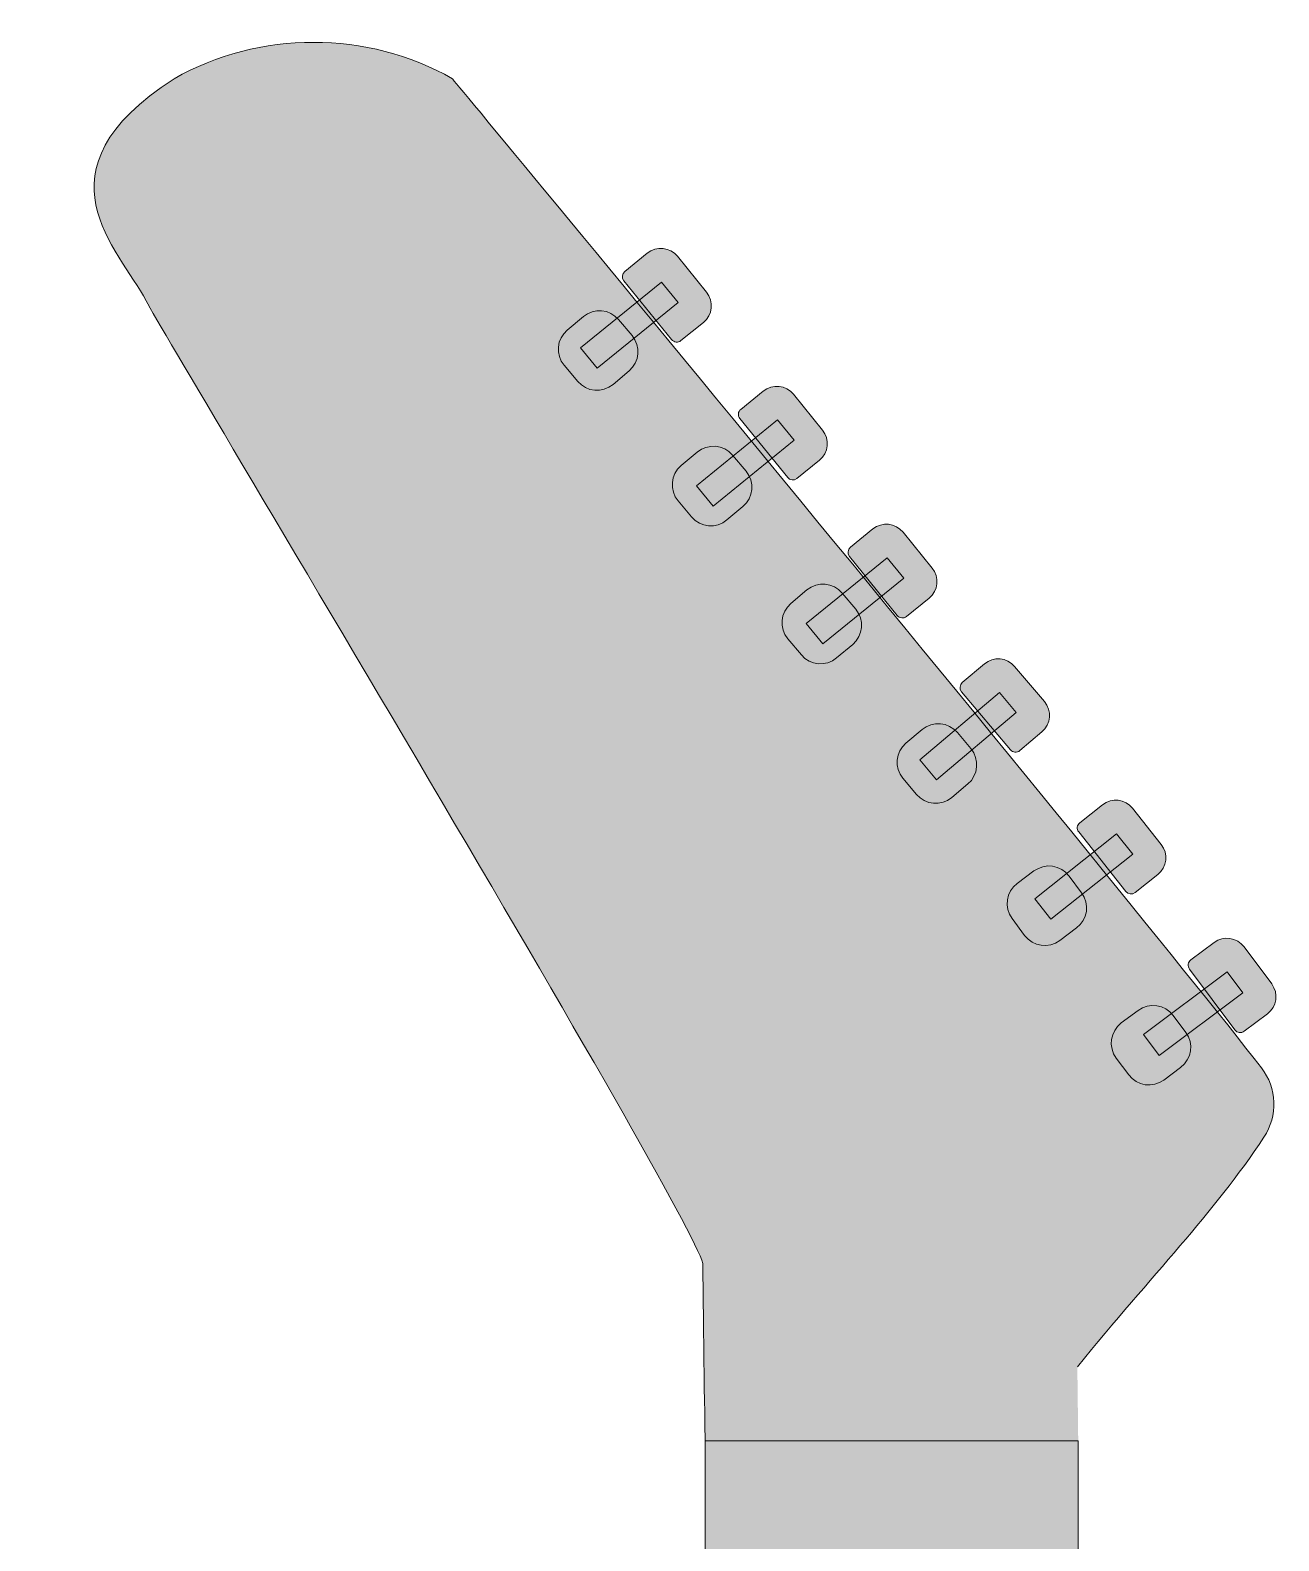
# Model space of a CAD drawing. Header units: millimetres. Extents: x -1358 to 1584, y -714 to 655.
# Drawn here: x 454.8 to 595.4, y 65.8 to 235.8 of the extents above; entities that cross this region are included whole.
import ezdxf

# ---------------------------------------------------------------- set-up
doc = ezdxf.new("R2010")
doc.units = ezdxf.units.MM
doc.header["$MEASUREMENT"] = 0
doc.layers.add('finished guitar', color=7, linetype='Continuous')

# ---------------------------------------------------------------- blocks, each defined once
blk = doc.blocks.new('block 186')
at = {"layer": 'finished guitar', "true_color": 0xf13005}
blk.add_hatch(color=20, dxfattribs=at).paths.add_polyline_path([(530.83, 77.04), (530.83, 61.04), (572.83, 61.04), (572.83, 77.04)])
at = {"layer": 'finished guitar', "lineweight": 0}
blk.add_lwpolyline([(530.83, 77.04), (530.83, 61.04), (572.83, 61.04), (572.83, 77.04), (530.83, 77.04)], dxfattribs=at)
blk = doc.blocks.new('block 185')
at = {"layer": 'finished guitar'}
blk.add_blockref('block 186', (0, 0), dxfattribs=at)
blk = doc.blocks.new('block 184')
at = {"layer": 'finished guitar'}
blk.add_blockref('block 185', (0, 0), dxfattribs=at)
blk = doc.blocks.new('block 189')
at = {"layer": 'finished guitar', "true_color": 0xffffff}
h = blk.add_hatch(color=7, dxfattribs=at)
h.dxf.hatch_style = 2
edge = h.paths.add_edge_path()
edge.add_spline(control_points=[(594.12, 125.1), (594.12, 125.1), (591.51, 123.14), (591.51, 123.14), (591.18, 122.9), (590.71, 122.97), (590.47, 123.29), (590.47, 123.29), (585.36, 130.14), (585.36, 130.14), (585.11, 130.47), (585.18, 130.94), (585.51, 131.18), (585.51, 131.18), (588.12, 133.13), (588.12, 133.13), (589.19, 133.93), (590.7, 133.71), (591.5, 132.64), (591.5, 132.64), (594.61, 128.47), (594.61, 128.47), (595.41, 127.41), (595.19, 125.89), (594.12, 125.1)], knot_values=[0, 0, 0, 0, 1, 1, 1, 2, 2, 2, 3, 3, 3, 4, 4, 4, 5, 5, 5, 6, 6, 6, 7, 7, 7, 8, 8, 8, 8], degree=3, periodic=1)
h = blk.add_hatch(color=7, dxfattribs=at)
h.dxf.hatch_style = 2
h.paths.add_polyline_path([(591.36, 127.46), (581.95, 120.43), (580.19, 122.79), (589.6, 129.82)])
at = {"layer": 'finished guitar', "lineweight": 0}
blk.add_lwpolyline([(591.36, 127.46), (581.95, 120.43), (580.19, 122.79), (589.6, 129.82), (591.36, 127.46)], dxfattribs=at)
blk.add_open_spline([(594.12, 125.1), (594.12, 125.1), (591.51, 123.14), (591.51, 123.14), (591.18, 122.9), (590.71, 122.97), (590.47, 123.29), (590.47, 123.29), (585.36, 130.14), (585.36, 130.14), (585.11, 130.47), (585.18, 130.94), (585.51, 131.18), (585.51, 131.18), (588.12, 133.13), (588.12, 133.13), (589.19, 133.93), (590.7, 133.71), (591.5, 132.64), (591.5, 132.64), (594.61, 128.47), (594.61, 128.47), (595.41, 127.41), (595.19, 125.89), (594.12, 125.1)], degree=3, knots=[0, 0, 0, 0, 1, 1, 1, 2, 2, 2, 3, 3, 3, 4, 4, 4, 5, 5, 5, 6, 6, 6, 7, 7, 7, 8, 8, 8, 8], dxfattribs=at)
blk = doc.blocks.new('block 190')
at = {"layer": 'finished guitar', "true_color": 0xffffff}
h = blk.add_hatch(color=7, dxfattribs=at)
h.dxf.hatch_style = 2
edge = h.paths.add_edge_path()
edge.add_spline(control_points=[(581.79, 140.79), (581.79, 140.79), (579.23, 138.76), (579.23, 138.76), (578.91, 138.51), (578.44, 138.56), (578.19, 138.88), (578.19, 138.88), (572.88, 145.58), (572.88, 145.58), (572.62, 145.9), (572.68, 146.36), (573, 146.62), (573, 146.62), (575.55, 148.65), (575.55, 148.65), (576.6, 149.47), (578.12, 149.3), (578.94, 148.26), (578.94, 148.26), (582.18, 144.18), (582.18, 144.18), (583.01, 143.14), (582.83, 141.62), (581.79, 140.79)], knot_values=[0, 0, 0, 0, 1, 1, 1, 2, 2, 2, 3, 3, 3, 4, 4, 4, 5, 5, 5, 6, 6, 6, 7, 7, 7, 8, 8, 8, 8], degree=3, periodic=1)
h = blk.add_hatch(color=7, dxfattribs=at)
h.dxf.hatch_style = 2
h.paths.add_polyline_path([(578.96, 143.07), (569.76, 135.77), (567.93, 138.07), (577.13, 145.38)])
at = {"layer": 'finished guitar', "lineweight": 0}
blk.add_lwpolyline([(578.96, 143.07), (569.76, 135.77), (567.93, 138.07), (577.13, 145.38), (578.96, 143.07)], dxfattribs=at)
blk.add_open_spline([(581.79, 140.79), (581.79, 140.79), (579.23, 138.76), (579.23, 138.76), (578.91, 138.51), (578.44, 138.56), (578.19, 138.88), (578.19, 138.88), (572.88, 145.58), (572.88, 145.58), (572.62, 145.9), (572.68, 146.36), (573, 146.62), (573, 146.62), (575.55, 148.65), (575.55, 148.65), (576.6, 149.47), (578.12, 149.3), (578.94, 148.26), (578.94, 148.26), (582.18, 144.18), (582.18, 144.18), (583.01, 143.14), (582.83, 141.62), (581.79, 140.79)], degree=3, knots=[0, 0, 0, 0, 1, 1, 1, 2, 2, 2, 3, 3, 3, 4, 4, 4, 5, 5, 5, 6, 6, 6, 7, 7, 7, 8, 8, 8, 8], dxfattribs=at)
blk = doc.blocks.new('block 191')
at = {"layer": 'finished guitar', "true_color": 0xffffff}
h = blk.add_hatch(color=7, dxfattribs=at)
h.dxf.hatch_style = 2
edge = h.paths.add_edge_path()
edge.add_spline(control_points=[(568.75, 156.85), (568.75, 156.85), (566.25, 154.74), (566.25, 154.74), (565.94, 154.47), (565.47, 154.51), (565.21, 154.83), (565.21, 154.83), (559.69, 161.35), (559.69, 161.35), (559.43, 161.67), (559.47, 162.13), (559.78, 162.4), (559.78, 162.4), (562.27, 164.51), (562.27, 164.51), (563.29, 165.37), (564.81, 165.24), (565.67, 164.22), (565.67, 164.22), (569.03, 160.25), (569.03, 160.25), (569.89, 159.23), (569.76, 157.71), (568.75, 156.85)], knot_values=[0, 0, 0, 0, 1, 1, 1, 2, 2, 2, 3, 3, 3, 4, 4, 4, 5, 5, 5, 6, 6, 6, 7, 7, 7, 8, 8, 8, 8], degree=3, periodic=1)
h = blk.add_hatch(color=7, dxfattribs=at)
h.dxf.hatch_style = 2
h.paths.add_polyline_path([(565.85, 159.04), (556.88, 151.45), (554.98, 153.7), (563.95, 161.28)])
at = {"layer": 'finished guitar', "lineweight": 0}
blk.add_lwpolyline([(565.85, 159.04), (556.88, 151.45), (554.98, 153.7), (563.95, 161.28), (565.85, 159.04)], dxfattribs=at)
blk.add_open_spline([(568.75, 156.85), (568.75, 156.85), (566.25, 154.74), (566.25, 154.74), (565.94, 154.47), (565.47, 154.51), (565.21, 154.83), (565.21, 154.83), (559.69, 161.35), (559.69, 161.35), (559.43, 161.67), (559.47, 162.13), (559.78, 162.4), (559.78, 162.4), (562.27, 164.51), (562.27, 164.51), (563.29, 165.37), (564.81, 165.24), (565.67, 164.22), (565.67, 164.22), (569.03, 160.25), (569.03, 160.25), (569.89, 159.23), (569.76, 157.71), (568.75, 156.85)], degree=3, knots=[0, 0, 0, 0, 1, 1, 1, 2, 2, 2, 3, 3, 3, 4, 4, 4, 5, 5, 5, 6, 6, 6, 7, 7, 7, 8, 8, 8, 8], dxfattribs=at)
blk = doc.blocks.new('block 192')
at = {"layer": 'finished guitar', "true_color": 0xffffff}
h = blk.add_hatch(color=7, dxfattribs=at)
h.dxf.hatch_style = 2
edge = h.paths.add_edge_path()
edge.add_spline(control_points=[(556.04, 171.9), (556.04, 171.9), (553.51, 169.84), (553.51, 169.84), (553.19, 169.58), (552.72, 169.63), (552.46, 169.95), (552.46, 169.95), (547.08, 176.59), (547.08, 176.59), (546.82, 176.9), (546.87, 177.37), (547.18, 177.63), (547.18, 177.63), (549.72, 179.69), (549.72, 179.69), (550.75, 180.53), (552.27, 180.37), (553.11, 179.33), (553.11, 179.33), (556.39, 175.29), (556.39, 175.29), (557.23, 174.26), (557.07, 172.74), (556.04, 171.9)], knot_values=[0, 0, 0, 0, 1, 1, 1, 2, 2, 2, 3, 3, 3, 4, 4, 4, 5, 5, 5, 6, 6, 6, 7, 7, 7, 8, 8, 8, 8], degree=3, periodic=1)
h = blk.add_hatch(color=7, dxfattribs=at)
h.dxf.hatch_style = 2
h.paths.add_polyline_path([(553.19, 174.15), (544.07, 166.74), (542.21, 169.03), (551.33, 176.43)])
at = {"layer": 'finished guitar', "lineweight": 0}
blk.add_lwpolyline([(553.19, 174.15), (544.07, 166.74), (542.21, 169.03), (551.33, 176.43), (553.19, 174.15)], dxfattribs=at)
blk.add_open_spline([(556.04, 171.9), (556.04, 171.9), (553.51, 169.84), (553.51, 169.84), (553.19, 169.58), (552.72, 169.63), (552.46, 169.95), (552.46, 169.95), (547.08, 176.59), (547.08, 176.59), (546.82, 176.9), (546.87, 177.37), (547.18, 177.63), (547.18, 177.63), (549.72, 179.69), (549.72, 179.69), (550.75, 180.53), (552.27, 180.37), (553.11, 179.33), (553.11, 179.33), (556.39, 175.29), (556.39, 175.29), (557.23, 174.26), (557.07, 172.74), (556.04, 171.9)], degree=3, knots=[0, 0, 0, 0, 1, 1, 1, 2, 2, 2, 3, 3, 3, 4, 4, 4, 5, 5, 5, 6, 6, 6, 7, 7, 7, 8, 8, 8, 8], dxfattribs=at)
blk = doc.blocks.new('block 193')
at = {"layer": 'finished guitar', "true_color": 0xffffff}
h = blk.add_hatch(color=7, dxfattribs=at)
h.dxf.hatch_style = 2
edge = h.paths.add_edge_path()
edge.add_spline(control_points=[(543.69, 187.42), (543.69, 187.42), (541.16, 185.36), (541.16, 185.36), (540.84, 185.11), (540.37, 185.16), (540.12, 185.47), (540.12, 185.47), (534.73, 192.11), (534.73, 192.11), (534.47, 192.43), (534.52, 192.89), (534.84, 193.15), (534.84, 193.15), (537.37, 195.21), (537.37, 195.21), (538.41, 196.05), (539.93, 195.89), (540.77, 194.86), (540.77, 194.86), (544.04, 190.82), (544.04, 190.82), (544.89, 189.78), (544.73, 188.26), (543.69, 187.42)], knot_values=[0, 0, 0, 0, 1, 1, 1, 2, 2, 2, 3, 3, 3, 4, 4, 4, 5, 5, 5, 6, 6, 6, 7, 7, 7, 8, 8, 8, 8], degree=3, periodic=1)
h = blk.add_hatch(color=7, dxfattribs=at)
h.dxf.hatch_style = 2
h.paths.add_polyline_path([(540.84, 189.67), (531.72, 182.27), (529.87, 184.55), (538.99, 191.96)])
at = {"layer": 'finished guitar', "lineweight": 0}
blk.add_lwpolyline([(540.84, 189.67), (531.72, 182.27), (529.87, 184.55), (538.99, 191.96), (540.84, 189.67)], dxfattribs=at)
blk.add_open_spline([(543.69, 187.42), (543.69, 187.42), (541.16, 185.36), (541.16, 185.36), (540.84, 185.11), (540.37, 185.16), (540.12, 185.47), (540.12, 185.47), (534.73, 192.11), (534.73, 192.11), (534.47, 192.43), (534.52, 192.89), (534.84, 193.15), (534.84, 193.15), (537.37, 195.21), (537.37, 195.21), (538.41, 196.05), (539.93, 195.89), (540.77, 194.86), (540.77, 194.86), (544.04, 190.82), (544.04, 190.82), (544.89, 189.78), (544.73, 188.26), (543.69, 187.42)], degree=3, knots=[0, 0, 0, 0, 1, 1, 1, 2, 2, 2, 3, 3, 3, 4, 4, 4, 5, 5, 5, 6, 6, 6, 7, 7, 7, 8, 8, 8, 8], dxfattribs=at)
blk = doc.blocks.new('block 194')
at = {"layer": 'finished guitar', "true_color": 0xffffff}
h = blk.add_hatch(color=7, dxfattribs=at)
h.dxf.hatch_style = 2
edge = h.paths.add_edge_path()
edge.add_spline(control_points=[(530.64, 202.94), (530.64, 202.94), (528.11, 200.89), (528.11, 200.89), (527.79, 200.63), (527.32, 200.68), (527.06, 201), (527.06, 201), (521.68, 207.63), (521.68, 207.63), (521.42, 207.95), (521.47, 208.41), (521.78, 208.67), (521.78, 208.67), (524.32, 210.73), (524.32, 210.73), (525.35, 211.57), (526.87, 211.41), (527.71, 210.38), (527.71, 210.38), (530.99, 206.34), (530.99, 206.34), (531.83, 205.3), (531.67, 203.78), (530.64, 202.94)], knot_values=[0, 0, 0, 0, 1, 1, 1, 2, 2, 2, 3, 3, 3, 4, 4, 4, 5, 5, 5, 6, 6, 6, 7, 7, 7, 8, 8, 8, 8], degree=3, periodic=1)
h = blk.add_hatch(color=7, dxfattribs=at)
h.dxf.hatch_style = 2
h.paths.add_polyline_path([(527.79, 205.19), (518.67, 197.79), (516.81, 200.07), (525.93, 207.48)])
at = {"layer": 'finished guitar', "lineweight": 0}
blk.add_lwpolyline([(527.79, 205.19), (518.67, 197.79), (516.81, 200.07), (525.93, 207.48), (527.79, 205.19)], dxfattribs=at)
blk.add_open_spline([(530.64, 202.94), (530.64, 202.94), (528.11, 200.89), (528.11, 200.89), (527.79, 200.63), (527.32, 200.68), (527.06, 201), (527.06, 201), (521.68, 207.63), (521.68, 207.63), (521.42, 207.95), (521.47, 208.41), (521.78, 208.67), (521.78, 208.67), (524.32, 210.73), (524.32, 210.73), (525.35, 211.57), (526.87, 211.41), (527.71, 210.38), (527.71, 210.38), (530.99, 206.34), (530.99, 206.34), (531.83, 205.3), (531.67, 203.78), (530.64, 202.94)], degree=3, knots=[0, 0, 0, 0, 1, 1, 1, 2, 2, 2, 3, 3, 3, 4, 4, 4, 5, 5, 5, 6, 6, 6, 7, 7, 7, 8, 8, 8, 8], dxfattribs=at)
blk = doc.blocks.new('block 188')
at = {"layer": 'finished guitar'}
for name in ['block 194', 'block 193', 'block 192', 'block 191', 'block 190', 'block 189']:
    blk.add_blockref(name, (0, 0), dxfattribs=at)
blk = doc.blocks.new('block 195')
at = {"layer": 'finished guitar', "true_color": 0x031ca6}
h = blk.add_hatch(color=164, dxfattribs=at)
edge = h.paths.add_edge_path()
edge.add_spline(control_points=[(520.46, 195.96), (520.46, 195.96), (522.26, 197.48), (522.26, 197.48), (523.46, 198.48), (523.61, 200.26), (522.61, 201.45), (522.61, 201.45), (521.09, 203.26), (521.09, 203.26), (520.09, 204.45), (518.31, 204.6), (517.12, 203.6), (517.12, 203.6), (515.31, 202.08), (515.31, 202.08), (514.12, 201.08), (513.96, 199.3), (514.96, 198.11), (514.96, 198.11), (516.48, 196.3), (516.48, 196.3), (517.49, 195.11), (519.26, 194.96), (520.46, 195.96)], knot_values=[0, 0, 0, 0, 1, 1, 1, 2, 2, 2, 3, 3, 3, 4, 4, 4, 5, 5, 5, 6, 6, 6, 7, 7, 7, 8, 8, 8, 8], degree=3, periodic=1)
h = blk.add_hatch(color=164, dxfattribs=at)
edge = h.paths.add_edge_path()
edge.add_spline(control_points=[(533.28, 180.7), (533.28, 180.7), (535.09, 182.22), (535.09, 182.22), (536.28, 183.22), (536.43, 185), (535.43, 186.19), (535.43, 186.19), (533.91, 188), (533.91, 188), (532.91, 189.19), (531.13, 189.34), (529.94, 188.34), (529.94, 188.34), (528.13, 186.82), (528.13, 186.82), (526.94, 185.82), (526.79, 184.04), (527.79, 182.85), (527.79, 182.85), (529.31, 181.04), (529.31, 181.04), (530.31, 179.85), (532.09, 179.69), (533.28, 180.7)], knot_values=[0, 0, 0, 0, 1, 1, 1, 2, 2, 2, 3, 3, 3, 4, 4, 4, 5, 5, 5, 6, 6, 6, 7, 7, 7, 8, 8, 8, 8], degree=3, periodic=1)
h = blk.add_hatch(color=164, dxfattribs=at)
edge = h.paths.add_edge_path()
edge.add_spline(control_points=[(545.63, 165.17), (545.63, 165.17), (547.44, 166.69), (547.44, 166.69), (548.63, 167.7), (548.78, 169.47), (547.78, 170.66), (547.78, 170.66), (546.26, 172.47), (546.26, 172.47), (545.26, 173.67), (543.48, 173.82), (542.29, 172.82), (542.29, 172.82), (540.48, 171.3), (540.48, 171.3), (539.29, 170.3), (539.13, 168.52), (540.14, 167.33), (540.14, 167.33), (541.66, 165.52), (541.66, 165.52), (542.66, 164.33), (544.43, 164.17), (545.63, 165.17)], knot_values=[0, 0, 0, 0, 1, 1, 1, 2, 2, 2, 3, 3, 3, 4, 4, 4, 5, 5, 5, 6, 6, 6, 7, 7, 7, 8, 8, 8, 8], degree=3, periodic=1)
h = blk.add_hatch(color=164, dxfattribs=at)
edge = h.paths.add_edge_path()
edge.add_spline(control_points=[(558.59, 149.46), (558.59, 149.46), (560.4, 150.98), (560.4, 150.98), (561.59, 151.99), (561.74, 153.76), (560.74, 154.96), (560.74, 154.96), (559.22, 156.76), (559.22, 156.76), (558.22, 157.96), (556.44, 158.11), (555.25, 157.11), (555.25, 157.11), (553.44, 155.59), (553.44, 155.59), (552.25, 154.59), (552.1, 152.81), (553.1, 151.62), (553.1, 151.62), (554.62, 149.81), (554.62, 149.81), (555.62, 148.62), (557.4, 148.46), (558.59, 149.46)], knot_values=[0, 0, 0, 0, 1, 1, 1, 2, 2, 2, 3, 3, 3, 4, 4, 4, 5, 5, 5, 6, 6, 6, 7, 7, 7, 8, 8, 8, 8], degree=3, periodic=1)
h = blk.add_hatch(color=164, dxfattribs=at)
edge = h.paths.add_edge_path()
edge.add_spline(control_points=[(570.75, 133.37), (570.75, 133.37), (572.64, 134.78), (572.64, 134.78), (573.89, 135.71), (574.14, 137.48), (573.21, 138.73), (573.21, 138.73), (571.8, 140.62), (571.8, 140.62), (570.87, 141.87), (569.1, 142.13), (567.85, 141.19), (567.85, 141.19), (565.96, 139.78), (565.96, 139.78), (564.71, 138.85), (564.46, 137.08), (565.39, 135.84), (565.39, 135.84), (566.8, 133.94), (566.8, 133.94), (567.73, 132.69), (569.5, 132.44), (570.75, 133.37)], knot_values=[0, 0, 0, 0, 1, 1, 1, 2, 2, 2, 3, 3, 3, 4, 4, 4, 5, 5, 5, 6, 6, 6, 7, 7, 7, 8, 8, 8, 8], degree=3, periodic=1)
h = blk.add_hatch(color=164, dxfattribs=at)
edge = h.paths.add_edge_path()
edge.add_spline(control_points=[(582.47, 117.66), (582.47, 117.66), (584.36, 119.08), (584.36, 119.08), (585.61, 120.01), (585.87, 121.78), (584.94, 123.02), (584.94, 123.02), (583.52, 124.92), (583.52, 124.92), (582.59, 126.16), (580.82, 126.42), (579.58, 125.49), (579.58, 125.49), (577.68, 124.08), (577.68, 124.08), (576.44, 123.14), (576.18, 121.38), (577.11, 120.13), (577.11, 120.13), (578.53, 118.24), (578.53, 118.24), (579.46, 116.99), (581.22, 116.73), (582.47, 117.66)], knot_values=[0, 0, 0, 0, 1, 1, 1, 2, 2, 2, 3, 3, 3, 4, 4, 4, 5, 5, 5, 6, 6, 6, 7, 7, 7, 8, 8, 8, 8], degree=3, periodic=1)
at = {"layer": 'finished guitar', "lineweight": 0}
for points in [[(520.46, 195.96), (520.46, 195.96), (522.26, 197.48), (522.26, 197.48), (523.46, 198.48), (523.61, 200.26), (522.61, 201.45), (522.61, 201.45), (521.09, 203.26), (521.09, 203.26), (520.09, 204.45), (518.31, 204.6), (517.12, 203.6), (517.12, 203.6), (515.31, 202.08), (515.31, 202.08), (514.12, 201.08), (513.96, 199.3), (514.96, 198.11), (514.96, 198.11), (516.48, 196.3), (516.48, 196.3), (517.49, 195.11), (519.26, 194.96), (520.46, 195.96)], [(533.28, 180.7), (533.28, 180.7), (535.09, 182.22), (535.09, 182.22), (536.28, 183.22), (536.43, 185), (535.43, 186.19), (535.43, 186.19), (533.91, 188), (533.91, 188), (532.91, 189.19), (531.13, 189.34), (529.94, 188.34), (529.94, 188.34), (528.13, 186.82), (528.13, 186.82), (526.94, 185.82), (526.79, 184.04), (527.79, 182.85), (527.79, 182.85), (529.31, 181.04), (529.31, 181.04), (530.31, 179.85), (532.09, 179.69), (533.28, 180.7)], [(545.63, 165.17), (545.63, 165.17), (547.44, 166.69), (547.44, 166.69), (548.63, 167.7), (548.78, 169.47), (547.78, 170.66), (547.78, 170.66), (546.26, 172.47), (546.26, 172.47), (545.26, 173.67), (543.48, 173.82), (542.29, 172.82), (542.29, 172.82), (540.48, 171.3), (540.48, 171.3), (539.29, 170.3), (539.13, 168.52), (540.14, 167.33), (540.14, 167.33), (541.66, 165.52), (541.66, 165.52), (542.66, 164.33), (544.43, 164.17), (545.63, 165.17)], [(558.59, 149.46), (558.59, 149.46), (560.4, 150.98), (560.4, 150.98), (561.59, 151.99), (561.74, 153.76), (560.74, 154.96), (560.74, 154.96), (559.22, 156.76), (559.22, 156.76), (558.22, 157.96), (556.44, 158.11), (555.25, 157.11), (555.25, 157.11), (553.44, 155.59), (553.44, 155.59), (552.25, 154.59), (552.1, 152.81), (553.1, 151.62), (553.1, 151.62), (554.62, 149.81), (554.62, 149.81), (555.62, 148.62), (557.4, 148.46), (558.59, 149.46)], [(570.75, 133.37), (570.75, 133.37), (572.64, 134.78), (572.64, 134.78), (573.89, 135.71), (574.14, 137.48), (573.21, 138.73), (573.21, 138.73), (571.8, 140.62), (571.8, 140.62), (570.87, 141.87), (569.1, 142.13), (567.85, 141.19), (567.85, 141.19), (565.96, 139.78), (565.96, 139.78), (564.71, 138.85), (564.46, 137.08), (565.39, 135.84), (565.39, 135.84), (566.8, 133.94), (566.8, 133.94), (567.73, 132.69), (569.5, 132.44), (570.75, 133.37)], [(582.47, 117.66), (582.47, 117.66), (584.36, 119.08), (584.36, 119.08), (585.61, 120.01), (585.87, 121.78), (584.94, 123.02), (584.94, 123.02), (583.52, 124.92), (583.52, 124.92), (582.59, 126.16), (580.82, 126.42), (579.58, 125.49), (579.58, 125.49), (577.68, 124.08), (577.68, 124.08), (576.44, 123.14), (576.18, 121.38), (577.11, 120.13), (577.11, 120.13), (578.53, 118.24), (578.53, 118.24), (579.46, 116.99), (581.22, 116.73), (582.47, 117.66)]]:
    blk.add_open_spline(points, degree=3, knots=[0, 0, 0, 0, 1, 1, 1, 2, 2, 2, 3, 3, 3, 4, 4, 4, 5, 5, 5, 6, 6, 6, 7, 7, 7, 8, 8, 8, 8], dxfattribs=at)
blk = doc.blocks.new('block 187')
at = {"layer": 'finished guitar'}
for name in ['block 188', 'block 195']:
    blk.add_blockref(name, (0, 0), dxfattribs=at)
blk = doc.blocks.new('block 171')
at = {"layer": 'finished guitar', "true_color": 0xf13005}
h = blk.add_hatch(color=20, dxfattribs=at)
edge = h.paths.add_edge_path()
edge.add_spline(control_points=[(572.73, 85.38), (581.3, 95.91), (587.97, 102.5), (593.74, 111.23), (595.32, 113.62), (595.22, 116.76), (593.46, 119.03), (576.57, 140.72), (502.38, 230.37), (502.38, 230.37), (492.87, 235.83), (480.61, 235.83), (471.05, 230.37), (454.85, 219.94), (464.81, 211.25), (467.91, 205.36), (471.05, 199.5), (528.95, 103.27), (530.57, 97.01), (530.61, 90.28), (530.83, 77.04), (530.83, 77.04), (530.83, 77.04), (572.83, 77.04), (572.83, 77.04)], knot_values=[0, 0, 0, 0, 0.352778, 0.352778, 0.352778, 0.705556, 0.705556, 0.705556, 1.058333, 1.058333, 1.058333, 1.411111, 1.411111, 1.411111, 1.763889, 1.763889, 1.763889, 2.116667, 2.116667, 2.116667, 2.469444, 2.469444, 2.469444, 2.822222, 2.822222, 2.822222, 2.822222], degree=3, periodic=0)
edge.add_line((572.83, 77.04), (572.73, 85.38))
at = {"layer": 'finished guitar', "lineweight": 0}
blk.add_open_spline([(572.73, 85.38), (581.3, 95.91), (587.97, 102.5), (593.74, 111.23), (595.32, 113.62), (595.22, 116.76), (593.46, 119.03), (576.57, 140.72), (502.38, 230.37), (502.38, 230.37), (492.87, 235.83), (480.61, 235.83), (471.05, 230.37), (454.85, 219.94), (464.81, 211.25), (467.91, 205.36), (471.05, 199.5), (528.95, 103.27), (530.57, 97.01), (530.61, 90.28), (530.83, 77.04), (530.83, 77.04), (530.83, 77.04), (572.83, 77.04), (572.83, 77.04)], degree=3, knots=[0, 0, 0, 0, 1, 1, 1, 2, 2, 2, 3, 3, 3, 4, 4, 4, 5, 5, 5, 6, 6, 6, 7, 7, 7, 8, 8, 8, 8], dxfattribs=at)
at = {"layer": 'finished guitar'}
for name in ['block 187', 'block 184']:
    blk.add_blockref(name, (0, 0), dxfattribs=at)
blk = doc.blocks.new('block 167')
at = {"layer": 'finished guitar'}
blk.add_blockref('block 171', (0, 0), dxfattribs=at)

msp = doc.modelspace()

# ---------------------------------------------------------------- block references
at = {"layer": 'finished guitar'}
msp.add_blockref('block 167', (0, 0), dxfattribs=at)

doc.saveas('drawing.dxf')
